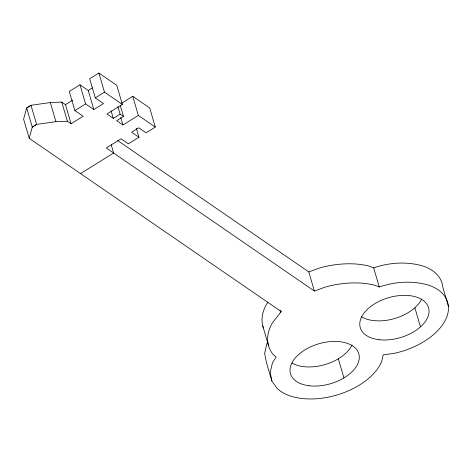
<?xml version="1.0" encoding="UTF-8"?>
<svg xmlns="http://www.w3.org/2000/svg" width="472" height="472" viewBox="0 0 472 472"><rect width="100%" height="100%" fill="white"/><g stroke="black" fill="none" stroke-linecap="round" stroke-linejoin="round"><path stroke-width="0.71" d="M280.061 310.069L280.663 312.116L281.218 311.549L29.193 138.296L32.261 127.098L26.668 107.976L30.999 105.28L50.327 102.542L61.767 102.094L65.478 104.642L71.071 123.764L83.149 116.254L74.883 110.572L69.29 91.45L79.986 84.795L88.252 90.471L93.84 109.598L103.521 103.575L95.261 97.893L89.668 78.771L98.89 73.03L116.761 85.32L122.354 104.442L106.955 114.023L113.298 118.383L120.124 114.141L123.505 116.466L116.684 120.708L122.932 125.003L138.325 115.428L155.288 127.086L146.072 132.821L138.721 127.77L131.617 132.184L138.969 137.24L128.366 143.836L121.015 138.786L106.265 147.96L314.393 291.035L325.226 287.094A69.408 40.598 -16.3 0 1 375.417 285.43L379.264 287C395.4 281.483 413.283 280.338 429.656 285.519A58.498 34.22 -16.3 0 1 445.196 320.464A58.498 34.22 -16.3 0 1 394.456 353.292L383.217 354.838L381.588 361.835A58.321 34.114 -16.3 0 1 333.409 395.978A58.321 34.114 -16.3 0 1 277.324 388.621L271.896 381.122L266.302 362L264.633 353.221L266.827 343.769L267.925 342.011M267.954 302.245L266.745 303.815A69.408 40.598 -16.3 0 0 263.4 328.022M281.218 311.549L272.338 322.937A69.408 40.598 -16.3 0 0 273.247 354.673L276.067 357.044L272.421 362.891L270.226 372.349L271.896 381.122M65.478 104.642L72.723 100.135M88.252 90.471L92.483 87.839M74.883 110.572L85.579 103.917L93.84 109.598M95.261 97.893L104.483 92.158L122.354 104.442M121.646 103.197L132.732 96.3L149.695 107.958L155.288 127.086M80.541 173.596L113.616 153.017L111.221 144.821M117.729 140.562L308.8 271.913L319.632 267.972A69.408 40.598 -16.3 0 1 369.824 266.308L373.671 267.878C389.807 262.355 407.69 261.217 424.068 266.391A58.498 34.22 -16.3 0 1 442.807 287.177L448.4 306.298M71.071 123.764L67.36 121.215L55.92 121.664L36.592 124.401L32.261 127.098L36.592 124.401L30.999 105.28L26.668 107.976L23.6 119.168L29.205 138.302M414.882 307.756L420.475 326.884M373.671 267.878L379.264 287M338.336 358.791L343.923 377.913M308.8 271.913L314.393 291.035M262.792 325.999L268.385 345.12M132.732 96.3L138.325 115.428M136.373 128.36L138.969 137.24M120.307 105.539L123.505 116.466M117.923 106.625L120.124 114.141M120.732 117.493L122.932 125.003M111.103 110.873L113.298 118.383M98.89 73.03L104.483 92.158M79.986 84.795L85.579 103.917M61.767 102.094L67.36 121.215M50.327 102.542L55.92 121.664M421.785 298.941A35.577 20.809 -16.3 0 1 394.958 318.435A35.577 20.809 -16.3 0 1 361.623 316.877M352.035 345.026A35.577 20.809 -16.3 0 1 325.202 364.514A35.577 20.809 -16.3 0 1 291.867 362.956M309.361 385.789A35.577 20.809 -16.3 0 0 359.221 355.876A35.577 20.809 -16.3 0 0 305.378 349.599A35.577 20.809 -16.3 0 0 309.361 385.789M379.116 339.71A35.577 20.809 -16.3 0 0 428.971 309.797A35.577 20.809 -16.3 0 0 375.134 303.52A35.577 20.809 -16.3 0 0 379.116 339.71"/></g></svg>
